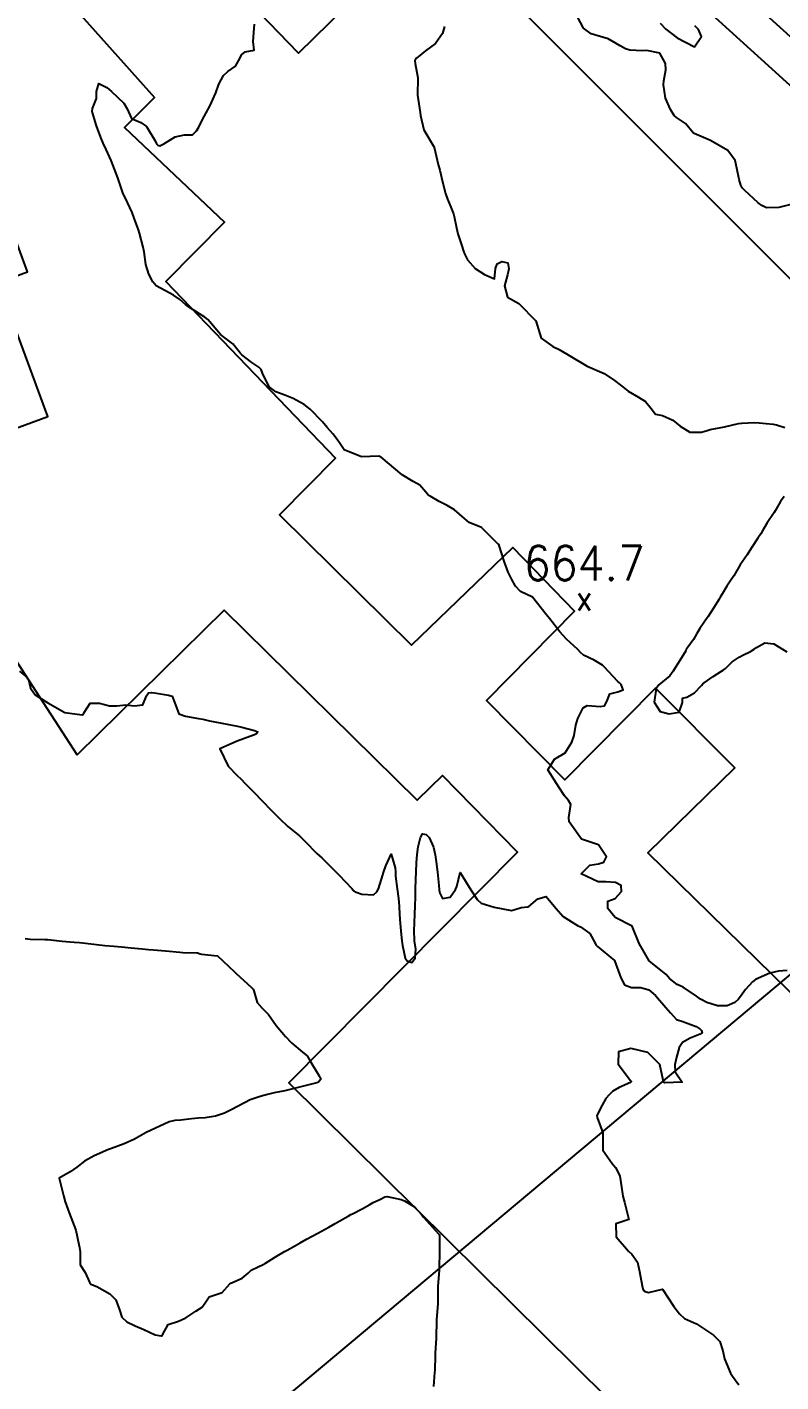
# Model space of a CAD drawing. Header units: metres. Extents: x 292545 to 299085, y 7450245 to 7463078.
# Drawn here: x 295996.8 to 296084.1, y 7458034.1 to 7458191.1 of the extents above; entities that cross this region are included whole.
import ezdxf
from ezdxf.enums import TextEntityAlignment as Align

# ---------------------------------------------------------------- set-up
doc = ezdxf.new("R2010")
doc.units = ezdxf.units.M
doc.linetypes.add('CONTINUO', pattern=[0])
for name, color, linetype in [('Curvas de Nivel 1m', 11, 'Continuous'), ('Curvas de Nivel 5m', 15, 'Continuous'), ('Edificações', 30, 'Continuous'), ('Linha Férrea', 20, 'Continuous'), ('PLACA_KM', 45, 'Continuous'), ('Pontos Cotados', 45, 'Continuous')]:
    doc.layers.add(name, color=color, linetype=linetype)
doc.styles.add('Style-STANDARD', font='STANDARD.shx')

# ---------------------------------------------------------------- blocks, each defined once
blk = doc.blocks.new('ELVTXT_12')
at = {"layer": 'Pontos Cotados', "linetype": 'Continuous', "style": 'Style-STANDARD'}
for s, height, p in [('664.7', 4, (0, 4)), ('x', 3, (0, 0))]:
    blk.add_text(s, height=height, dxfattribs=at).set_placement(p, align=Align.MIDDLE_CENTER)

msp = doc.modelspace()

# ---------------------------------------------------------------- linework, layer by layer
at = {"layer": 'Curvas de Nivel 1m', "elevation": 664, "flags": 128}
for points in [[(296085.85, 7458170.69), (296083.85, 7458170.21), (296082.41, 7458170.17), (296081.85, 7458170.42), (296081.46, 7458170.74), (296079.87, 7458172.2), (296079.58, 7458172.47), (296079.42, 7458172.77), (296079.23, 7458173.43), (296078.98, 7458174.77), (296078.79, 7458175.65), (296077.92, 7458176.79), (296075.94, 7458177.97), (296074.02, 7458178.76), (296073.95, 7458178.8), (296073.92, 7458178.83), (296073.04, 7458179.92), (296071.97, 7458180.64), (296071.72, 7458180.86), (296071.3, 7458181.55), (296070.73, 7458182.87), (296070.47, 7458184.42), (296070.51, 7458184.88), (296070.75, 7458186.16), (296070.71, 7458186.87), (296070.05, 7458188.08), (296068.56, 7458188.4), (296068.06, 7458188.36), (296066.57, 7458188.42), (296066.07, 7458188.59), (296065.45, 7458188.94), (296064.08, 7458189.73), (296063.14, 7458190.02), (296062.09, 7458190.3), (296061.21, 7458190.99), (296060.18, 7458192.93)], [(296084.79, 7458081.77), (296083.79, 7458081.71), (296082.79, 7458081.47), (296081.15, 7458080.74), (296080.78, 7458080.47), (296079.97, 7458079.56), (296079.39, 7458078.76), (296079.12, 7458078.41), (296078.75, 7458078.09), (296077.86, 7458077.67), (296076.75, 7458077.69), (296075.49, 7458078.08), (296074.76, 7458078.46), (296074.31, 7458078.82), (296072.77, 7458079.85), (296072.07, 7458080.15), (296071.19, 7458080.86), (296070.79, 7458081.3), (296068.81, 7458082.89), (296067.67, 7458084.9), (296066.85, 7458086.91), (296064.87, 7458087.94), (296064.05, 7458088.95), (296064.02, 7458089.82), (296064.89, 7458090.14), (296065.61, 7458090.93), (296065.59, 7458091.61), (296064.91, 7458091.97), (296063.82, 7458092.05), (296062.91, 7458092.04), (296060.93, 7458092.98), (296061.94, 7458093.97), (296062.94, 7458094.13), (296063.56, 7458094.33), (296063.87, 7458094.95), (296062.97, 7458096.36), (296060.97, 7458096.98), (296059.57, 7458099), (296059.5, 7458099.5), (296059.74, 7458101), (296059.49, 7458101.47), (296059.03, 7458102.01), (296058.34, 7458103.02), (296057.07, 7458105.03), (296057.85, 7458106.26), (296059.09, 7458107.01), (296059.87, 7458108.24), (296060.12, 7458109), (296060.33, 7458110.19), (296060.56, 7458110.99), (296061.16, 7458112.2), (296061.64, 7458112.49), (296063.16, 7458112.39), (296063.66, 7458112.46), (296063.92, 7458112.95), (296064.28, 7458113.85), (296065.18, 7458114.09), (296065.82, 7458114.3), (296065.58, 7458114.93), (296065.38, 7458115.12), (296065.2, 7458115.27), (296063.62, 7458116.96), (296063.41, 7458117.15), (296063.22, 7458117.28), (296062.44, 7458117.75), (296061.23, 7458118.33), (296060.86, 7458118.62), (296060.54, 7458118.99), (296059.25, 7458120.19), (296058.48, 7458121.02), (296057.28, 7458122.57), (296056.91, 7458123.03), (296055.31, 7458125.05), (296053.93, 7458125.68), (296053.33, 7458126.32), (296052.9, 7458127.08), (296052.51, 7458127.92), (296052.05, 7458129.09), (296051.46, 7458131.02), (296051.43, 7458131.1), (296051.38, 7458131.16), (296049.4, 7458133.12), (296047.97, 7458133.71), (296047.42, 7458134.14), (296046.27, 7458135.16), (296045.44, 7458135.66), (296044.49, 7458136.14), (296043.45, 7458136.73), (296043.18, 7458136.93), (296042.96, 7458137.2), (296042.26, 7458138), (296041.47, 7458138.44), (296040.23, 7458139.23), (296039.48, 7458139.84), (296037.79, 7458141.26), (296037.5, 7458141.38), (296035.5, 7458141.29), (296033.51, 7458142.12), (296033.02, 7458142.82), (296032.69, 7458143.32), (296032.17, 7458143.97), (296031.54, 7458144.72), (296030.97, 7458145.35), (296029.57, 7458146.81), (296028.85, 7458147.37), (296027.58, 7458148.07), (296026.64, 7458148.45), (296025.59, 7458148.82), (296024.82, 7458149.42), (296024.03, 7458151.01), (296023.89, 7458151.43), (296023.63, 7458151.7), (296022.81, 7458152.25), (296021.64, 7458153.14), (296021.48, 7458153.29), (296021.36, 7458153.45), (296020.6, 7458154.41), (296019.66, 7458155.09), (296019.19, 7458155.48), (296017.69, 7458157.2), (296017.36, 7458157.5), (296015.7, 7458158.54), (296015.12, 7458158.94), (296014.46, 7458159.54), (296013.72, 7458160.05), (296012.73, 7458160.56), (296011.74, 7458161.1), (296011.32, 7458161.57), (296010.87, 7458162.46), (296010.52, 7458163.58), (296010.32, 7458165.05), (296010.23, 7458165.59), (296009.81, 7458167.21), (296009.68, 7458167.59), (296009.18, 7458168.95), (296008.93, 7458169.6), (296008.13, 7458171.34), (296007.99, 7458171.62), (296007.95, 7458171.7), (296007.87, 7458171.9), (296007.27, 7458173.63), (296006.9, 7458174.62), (296006.51, 7458175.63), (296005.92, 7458176.93), (296005.58, 7458177.64), (296005.3, 7458178.29), (296004.8, 7458179.65), (296004.3, 7458181.32), (296004.34, 7458181.66), (296004.82, 7458182.82), (296004.82, 7458183.65), (296005.09, 7458184.58), (296006.01, 7458184.09), (296006.57, 7458183.63), (296007.98, 7458182.29), (296008.36, 7458181.61), (296008.86, 7458180.51), (296009.96, 7458180.03), (296010.62, 7458179.58), (296011.59, 7458177.92), (296011.76, 7458177.57), (296011.93, 7458177.41), (296012.14, 7458177.36), (296012.62, 7458177.56), (296013.43, 7458178.07), (296013.94, 7458178.4), (296015.01, 7458178.6), (296015.94, 7458178.61), (296016.41, 7458179.06), (296016.65, 7458179.51), (296017.09, 7458180.38), (296017.7, 7458181.5), (296017.8, 7458181.68), (296017.98, 7458182.03), (296018.45, 7458183.04), (296018.62, 7458183.49), (296019, 7458184.48), (296019.53, 7458185.48), (296020.03, 7458185.95), (296020.93, 7458186.57), (296021.4, 7458187.46), (296021.62, 7458187.89), (296022.05, 7458188.22), (296023.06, 7458188.44), (296022.94, 7458189.44), (296023.05, 7458190.47), (296023.11, 7458191.44)], [(296045.11, 7458191.18), (296044.89, 7458190.37), (296044.07, 7458189.19), (296042.91, 7458188.36), (296042.05, 7458187.67), (296041.8, 7458187.46), (296041.69, 7458187.22), (296041.71, 7458186.88), (296042.02, 7458185.21), (296042, 7458183.21), (296042.31, 7458181.21), (296042.34, 7458180.84), (296042.71, 7458179.2), (296043.92, 7458177.19), (296044.4, 7458175.18), (296044.56, 7458174.52), (296044.88, 7458173.18), (296045.24, 7458171.8), (296045.45, 7458171.17), (296045.84, 7458170.22), (296046.15, 7458169.47), (296046.23, 7458169.16), (296046.49, 7458167.83), (296046.66, 7458167.16), (296047.08, 7458165.87), (296047.31, 7458165.15), (296047.45, 7458164.81), (296047.77, 7458164.14), (296048.66, 7458163.13), (296049.75, 7458162.42), (296050.92, 7458161.93), (296051.01, 7458163.11), (296051.2, 7458163.67), (296051.77, 7458163.93), (296052.46, 7458163.78), (296052.56, 7458163.09), (296052.43, 7458162.41), (296052.07, 7458161.1), (296052.42, 7458159.79), (296053.71, 7458159.07), (296055.69, 7458157.05), (296056.33, 7458155.04), (296057.65, 7458154.1), (296058.38, 7458153.75), (296059.64, 7458153), (296061.63, 7458151.81), (296063.61, 7458150.96), (296064.81, 7458150.14), (296065.6, 7458149.54), (296066.38, 7458148.92), (296067.59, 7458148.22), (296068.41, 7458147.73), (296069.07, 7458146.89), (296069.56, 7458146.26), (296070.35, 7458146.08), (296071.55, 7458145.56), (296072.43, 7458144.85), (296073.54, 7458144.18), (296074.9, 7458144.18), (296075.54, 7458144.36), (296075.89, 7458144.46), (296077.54, 7458144.79), (296079.17, 7458145.16), (296079.55, 7458145.22), (296081.03, 7458145.27), (296081.55, 7458145.26), (296083.19, 7458145.08), (296083.55, 7458145.01), (296084.55, 7458144.71)], [(296070.1, 7458191.56), (296070.74, 7458190.87), (296072.08, 7458189.86), (296074.06, 7458188.83), (296074.9, 7458190.01), (296074.55, 7458190.83), (296074.1, 7458191.24)], [(296084.45, 7458136.71), (296084.05, 7458136.11), (296083.43, 7458135.06), (296083.3, 7458134.84), (296083.22, 7458134.72), (296082.5, 7458133.65), (296081.95, 7458132.73), (296081.74, 7458132.39), (296081.39, 7458131.87), (296080.68, 7458130.75), (296080.17, 7458129.96), (296079.35, 7458128.77), (296078.61, 7458127.5), (296078.13, 7458126.78), (296077.81, 7458126.3), (296077.31, 7458125.46), (296077.06, 7458125.04), (296076.91, 7458124.8), (296076.27, 7458123.78), (296075.64, 7458122.81), (296075.28, 7458122.26), (296074.7, 7458121.4), (296074.35, 7458120.83), (296073.94, 7458120.15), (296073.24, 7458119.13), (296073.12, 7458118.96), (296073.05, 7458118.84), (296072.38, 7458117.69), (296071.85, 7458116.85), (296071.61, 7458116.45), (296071.2, 7458115.94), (296069.94, 7458114.88), (296069.63, 7458114.44), (296069.41, 7458112.89), (296070.09, 7458111.81), (296071.15, 7458111.52), (296072.29, 7458111.71), (296072.67, 7458112.84), (296072.69, 7458113.32), (296073.17, 7458113.47), (296074.06, 7458113.95), (296074.89, 7458114.82), (296075.02, 7458114.99), (296075.2, 7458115.12), (296076.23, 7458115.83), (296077.21, 7458116.48), (296077.41, 7458116.59), (296077.65, 7458116.79), (296078.45, 7458117.55), (296079.23, 7458118.09), (296079.68, 7458118.32), (296080.54, 7458118.76), (296080.97, 7458119.02), (296081.24, 7458119.21), (296082.22, 7458119.76), (296083.25, 7458119.65), (296084.75, 7458118.7)], [(295995.91, 7458116.47), (295996.78, 7458115.75), (295996.93, 7458115.49), (295997.18, 7458114.49), (295997.7, 7458113.73), (295999.16, 7458112.78), (296001.14, 7458111.69), (296003.14, 7458111.39), (296003.32, 7458111.49), (296003.39, 7458111.67), (296004.08, 7458112.74), (296005.16, 7458112.74), (296006.33, 7458112.46), (296007.16, 7458112.45), (296008.2, 7458112.56), (296009.16, 7458112.46), (296010.19, 7458112.56), (296010.59, 7458113.59), (296010.82, 7458113.94), (296011.18, 7458113.99), (296011.54, 7458113.94), (296013.17, 7458113.67), (296013.56, 7458113.55), (296013.83, 7458112.87), (296014.36, 7458111.54), (296015.14, 7458111.27), (296016.62, 7458110.99), (296017.14, 7458110.89), (296017.92, 7458110.71), (296019.13, 7458110.48), (296020.35, 7458110.25), (296021.13, 7458110.09), (296021.65, 7458109.97), (296023.12, 7458109.6), (296023.51, 7458109.43), (296023.36, 7458109.19), (296023.12, 7458109.1), (296022.59, 7458108.91), (296021.11, 7458108.35), (296020.47, 7458108.1), (296019.09, 7458107.48), (296020.07, 7458105.47), (296021.06, 7458104.41), (296021.56, 7458103.95), (296022.05, 7458103.44), (296023.04, 7458102.43), (296024.03, 7458101.42), (296025.01, 7458100.41), (296026, 7458099.4), (296026.99, 7458098.46), (296028.31, 7458097.37), (296028.66, 7458097.05), (296028.97, 7458096.73), (296030.35, 7458095.35), (296030.95, 7458094.78), (296032.43, 7458093.33), (296032.93, 7458092.82), (296034.37, 7458091.3), (296034.63, 7458091.03), (296034.9, 7458090.84), (296035.56, 7458090.62), (296036.9, 7458090.54), (296037.28, 7458090.88), (296037.46, 7458091.26), (296037.81, 7458092.37), (296038.08, 7458093.26), (296038.31, 7458093.89), (296038.95, 7458095.25), (296039.39, 7458093.69), (296039.43, 7458093.24), (296039.45, 7458092.71), (296039.64, 7458091.24), (296039.78, 7458090.13), (296039.85, 7458089.24), (296039.91, 7458088.27), (296039.99, 7458087.23), (296040.11, 7458085.97), (296040.19, 7458085.23), (296040.27, 7458084.67), (296040.58, 7458083.22), (296040.81, 7458082.91), (296041.32, 7458082.7), (296041.73, 7458083.21), (296041.78, 7458084.25), (296041.64, 7458085.21), (296041.59, 7458086.47), (296041.63, 7458087.21), (296041.69, 7458088.39), (296041.73, 7458089.21), (296041.75, 7458090.35), (296041.76, 7458091.21), (296041.79, 7458092.34), (296041.82, 7458093.21), (296041.88, 7458094.27), (296041.96, 7458095.21), (296042.07, 7458096.1), (296042.33, 7458097.21), (296042.56, 7458097.63), (296042.98, 7458097.55), (296043.36, 7458097.19), (296043.85, 7458096.07), (296044.03, 7458095.18), (296044.15, 7458094.39), (296044.31, 7458093.18), (296044.47, 7458091.62), (296044.5, 7458091.18), (296044.54, 7458090.82), (296044.89, 7458090.14), (296045.77, 7458090.29), (296046.4, 7458091.16), (296046.54, 7458091.52), (296046.93, 7458093.15), (296048.15, 7458091.14), (296048.89, 7458090), (296049.36, 7458089.6), (296050.88, 7458089.1), (296052.88, 7458088.75), (296053.15, 7458088.81), (296053.98, 7458089.07), (296054.78, 7458089.16), (296054.88, 7458089.2), (296055.92, 7458090.07), (296056.9, 7458090.34), (296058.01, 7458089.02), (296058.87, 7458088.05), (296060.53, 7458086.99), (296060.85, 7458086.84), (296061.93, 7458086.06), (296062.57, 7458084.96), (296062.64, 7458084.77), (296062.83, 7458084.57), (296064.81, 7458082.94), (296065.55, 7458080.93), (296065.96, 7458080.1), (296066.77, 7458079.81), (296067.86, 7458079.81), (296068.77, 7458079.54), (296069.57, 7458078.88), (296070.74, 7458077.5), (296071.28, 7458076.86), (296071.99, 7458076.12), (296072.72, 7458075.87), (296074.26, 7458075.28), (296074.71, 7458075), (296074.89, 7458074.82), (296074.97, 7458074.55), (296074.71, 7458074.41), (296073.58, 7458073.95), (296072.7, 7458073.43), (296072.29, 7458072.85), (296071.96, 7458071.57), (296071.79, 7458070.85), (296071.82, 7458070.02), (296072.64, 7458068.84), (296070.64, 7458068.78), (296070.46, 7458068.87), (296070.45, 7458069.07), (296070.07, 7458070.88), (296068.68, 7458072.27), (296066.89, 7458072.72), (296066.69, 7458072.73), (296065.28, 7458072.34), (296065.24, 7458070.93), (296066.64, 7458069.02), (296066.7, 7458068.98), (296066.78, 7458068.92), (296066.64, 7458068.79), (296065.34, 7458068.22), (296064.63, 7458067.78), (296064.18, 7458067.39), (296063.81, 7458066.95), (296063.37, 7458066.19), (296062.76, 7458064.96), (296062.79, 7458064.76), (296063.45, 7458062.95), (296063.45, 7458062.06), (296063.47, 7458060.95), (296064.53, 7458059.42), (296064.93, 7458058.94), (296065.44, 7458058), (296065.57, 7458056.93), (296065.77, 7458055.64), (296065.97, 7458054.93), (296066.45, 7458052.92), (296064.95, 7458052.44), (296064.99, 7458050.93), (296066.41, 7458049.26), (296066.82, 7458048.91), (296067.47, 7458047.98), (296067.71, 7458046.9), (296068, 7458045.25), (296068.09, 7458044.89), (296068.17, 7458044.71), (296068.35, 7458044.59), (296068.76, 7458044.47), (296070.35, 7458044.87), (296071.68, 7458042.86), (296072.32, 7458041.99), (296072.93, 7458041.45), (296074.31, 7458040.82), (296076.29, 7458039.52), (296077, 7458038.79), (296077.35, 7458037.71), (296077.56, 7458036.79), (296078.24, 7458035.12), (296078.46, 7458034.78), (296079.22, 7458033.76)]]:
    msp.add_lwpolyline(points, dxfattribs=at)
at = {"layer": 'Curvas de Nivel 5m', "elevation": 665, "flags": 128}
msp.add_lwpolyline([(295996.56, 7458085.47), (295996.83, 7458085.44), (295997.14, 7458085.42), (295998.83, 7458085.39), (295999.18, 7458085.36), (296000.83, 7458085.18), (296002.22, 7458085.07), (296002.83, 7458085.03), (296003.53, 7458084.96), (296004.82, 7458084.79), (296005.79, 7458084.68), (296006.82, 7458084.59), (296007.72, 7458084.51), (296008.82, 7458084.41), (296010.12, 7458084.29), (296010.82, 7458084.22), (296011.42, 7458084.18), (296012.82, 7458084.07), (296014.46, 7458083.89), (296014.82, 7458083.86), (296016.5, 7458083.83), (296016.81, 7458083.71), (296016.97, 7458083.67), (296018.81, 7458083.48), (296020.79, 7458081.63), (296020.97, 7458081.46), (296022.77, 7458079.81), (296022.96, 7458079.63), (296023.04, 7458079.44), (296023.41, 7458078.09), (296024.02, 7458077.42), (296024.73, 7458076.7), (296025.63, 7458075.4), (296026.7, 7458074.13), (296027.41, 7458073.38), (296028.68, 7458072.3), (296029.2, 7458071.88), (296029.52, 7458071.36), (296030.65, 7458069.5), (296030.76, 7458069.34), (296030.79, 7458069.19), (296030.51, 7458068.84), (296030.34, 7458068.75), (296026.63, 7458067.82), (296025.39, 7458067.6), (296024.62, 7458067.41), (296023.77, 7458067.17), (296022.62, 7458066.8), (296020.5, 7458065.66), (296019.65, 7458065.24), (296018.59, 7458064.91), (296017.39, 7458064.72), (296016.59, 7458064.68), (296015.81, 7458064.61), (296014.59, 7458064.44), (296013.87, 7458064.39), (296013.22, 7458064.26), (296010.56, 7458062.99), (296009.23, 7458062.25), (296008.03, 7458061.7), (296006.54, 7458061.16), (296006.19, 7458061.03), (296004.53, 7458060.31), (296003.43, 7458059.67), (296002.52, 7458059), (296001.75, 7458058.46), (296000.5, 7458057.7), (296000.98, 7458055.69), (296001.19, 7458054.97), (296001.66, 7458053.69), (296002.43, 7458051.68), (296002.75, 7458050.01), (296002.84, 7458049.67), (296002.91, 7458049.17), (296002.94, 7458047.67), (296003.49, 7458046.77), (296003.99, 7458045.66), (296004.14, 7458045.43), (296004.36, 7458045.34), (296004.85, 7458045.15), (296006.34, 7458044.31), (296007.07, 7458043.62), (296007.48, 7458042.46), (296007.73, 7458041.62), (296008.31, 7458041.05), (296009.3, 7458040.6), (296010.3, 7458040.17), (296011.62, 7458039.57), (296012.29, 7458039.44), (296012.39, 7458039.46), (296012.45, 7458039.56), (296013.12, 7458040.74), (296014.31, 7458041.14), (296015.16, 7458041.53), (296016.32, 7458042.29), (296017.06, 7458042.77), (296017.57, 7458043.5), (296017.88, 7458043.96), (296018.34, 7458044.1), (296019.35, 7458044.47), (296020.25, 7458045.46), (296020.36, 7458045.54), (296021.69, 7458046.12), (296022.38, 7458046.72), (296022.74, 7458047.07), (296023.55, 7458047.43), (296024.11, 7458047.7), (296024.39, 7458047.87), (296025.72, 7458048.73), (296026.4, 7458049.11), (296026.58, 7458049.21), (296026.91, 7458049.38), (296027.88, 7458049.91), (296028.42, 7458050.21), (296029.15, 7458050.63), (296030.43, 7458051.34), (296031.71, 7458052.05), (296032.44, 7458052.45), (296033.01, 7458052.76), (296033.96, 7458053.3), (296034.27, 7458053.49), (296034.46, 7458053.58), (296035.59, 7458054.16), (296036.47, 7458054.66), (296036.87, 7458054.88), (296037.62, 7458055.26), (296038.2, 7458055.54), (296038.49, 7458055.59), (296040.08, 7458055.23), (296040.48, 7458055.09), (296041.64, 7458054.39), (296042.46, 7458053.49), (296042.68, 7458053.2), (296044.43, 7458051.25), (296044.47, 7458051.21), (296044.49, 7458051.18), (296044.52, 7458051.09), (296044.53, 7458049.18), (296044.51, 7458047.31), (296044.51, 7458047.18), (296044.5, 7458047.06), (296044.36, 7458045.18), (296044.33, 7458043.18), (296044.2, 7458041.3), (296044.19, 7458041.18), (296044.17, 7458039.3), (296044.16, 7458039.18), (296044.03, 7458037.42), (296044.02, 7458037.18), (296043.99, 7458035.44), (296043.97, 7458035.18), (296043.84, 7458033.56)], dxfattribs=at)
at = {"layer": 'Edificações'}
for points in [[(296035.27, 7458195.03), (296028.19, 7458188.08), (296011.3, 7458205.63)], [(296162.25, 7458084.74), (296043.56, 7458203.55)], [(295999.74, 7458196.16), (296011.52, 7458182.94), (296008.04, 7458179.46), (296019.64, 7458168.5), (296012.83, 7458161.63), (296032.49, 7458141.13), (296026.01, 7458134.6), (296041.29, 7458119.48), (296053.02, 7458130.8), (296060.18, 7458123.43), (296049.98, 7458113.05), (296059.06, 7458103.87), (296069.55, 7458114.51), (296078.74, 7458105.27), (296068.65, 7458095.41), (296086.7, 7458077.76)], [(295991.58, 7458143.21), (295999.19, 7458145.96), (295993.44, 7458161.49), (295996.84, 7458162.74), (295991.22, 7458177.92)]]:
    msp.add_lwpolyline(points, dxfattribs=at)
msp.add_lwpolyline([(295945.39, 7458035.72), (296013.94, 7457968.48), (296016.6, 7457966.25, 0.447185), (296021.13, 7457966.91), (296057.13, 7458003.15), (296070.32, 7458016.43), (296063.17, 7458023.81), (296067.65, 7458028.61), (296027.07, 7458068.75), (296053.56, 7458095.48), (296044.9, 7458104.37), (296041.96, 7458101.5), (296019.6, 7458123.54), (296002.57, 7458106.78), (295971.14, 7458155.27)], format="xyb", dxfattribs=at)
at = {"layer": 'Linha Férrea', "linetype": 'Continuous'}
for points in [[(296075.43, 7458198.86), (296096.49, 7458179.73), (296116.09, 7458160.46), (296124.93, 7458151.53), (296134.28, 7458142.26), (296148.44, 7458127.96), (296158.06, 7458117.77), (296168.47, 7458106.53), (296177.32, 7458096.2), (296184.74, 7458086.78), (296190.76, 7458078.7), (296195.64, 7458071.94)], [(296072.71, 7458195.65), (296093.75, 7458176.54), (296113.27, 7458157.34), (296122.11, 7458148.42), (296131.46, 7458139.16), (296145.57, 7458124.91), (296155.14, 7458114.77), (296165.48, 7458103.6), (296174.22, 7458093.4), (296181.54, 7458084.1), (296187.51, 7458076.09), (296192.33, 7458069.41)]]:
    msp.add_lwpolyline(points, dxfattribs=at)
at = {"layer": 'PLACA_KM', "linetype": 'CONTINUO'}
msp.add_polyline3d([(296141.76, 7458128.75, 0), (295929.4, 7457950.8, 0)], dxfattribs=at)

# ---------------------------------------------------------------- block references
at = {"layer": 'Pontos Cotados', "linetype": 'Continuous'}
msp.add_blockref('ELVTXT_12', (296061.31, 7458124.98, 664.73), dxfattribs=at)

doc.saveas('drawing.dxf')
